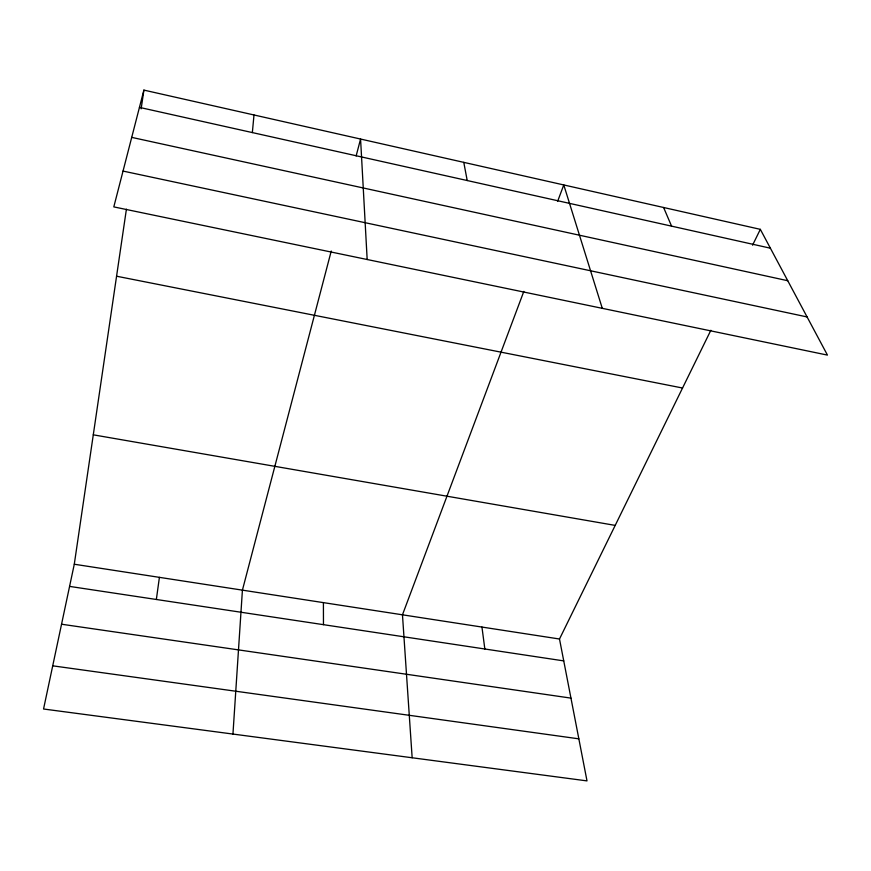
<?xml version="1.0" encoding="UTF-8"?>
<svg xmlns="http://www.w3.org/2000/svg" width="871" height="871" viewBox="0 0 871 871"><rect width="100%" height="100%" fill="white"/><g stroke="black" fill="none" stroke-linecap="round" stroke-linejoin="round"><path stroke-width="1.31" d="M232.949 734.057L242.421 590.146L331.241 251.033M252.35 132.588L253.994 114.972M156.355 599.477L159.404 577.353M710.856 330.272L559.498 639.009L587 780.895L43.55 709.005L74.285 564.234L126.415 209.171M141.146 108.821L143.9 90.105L760.329 229.345L827.45 355.096L113.807 206.895L143.9 90.105M356.141 155.942L360.572 139.044L367.17 259.514M523.83 291.393L402.467 614.806L412.157 757.77M557.592 201.43L563.777 184.946L602.286 308.334M752.566 245.197L760.329 229.345M52.717 665.825L578.845 738.837M61.547 624.224L570.951 698.117M69.582 586.401L563.744 660.893M74.285 564.234L559.498 639.009M93.284 434.825L615.198 525.398M116.572 276.216L682.548 388.02M123.04 171.075L807.09 316.946M131.717 137.378L787.754 280.723M139.447 107.383L770.4 248.202M663.604 207.494L671.574 226.155M463.775 162.354L467.215 180.537M481.946 627.055L484.842 649.004M323.413 602.634L323.468 624.67"/></g></svg>
